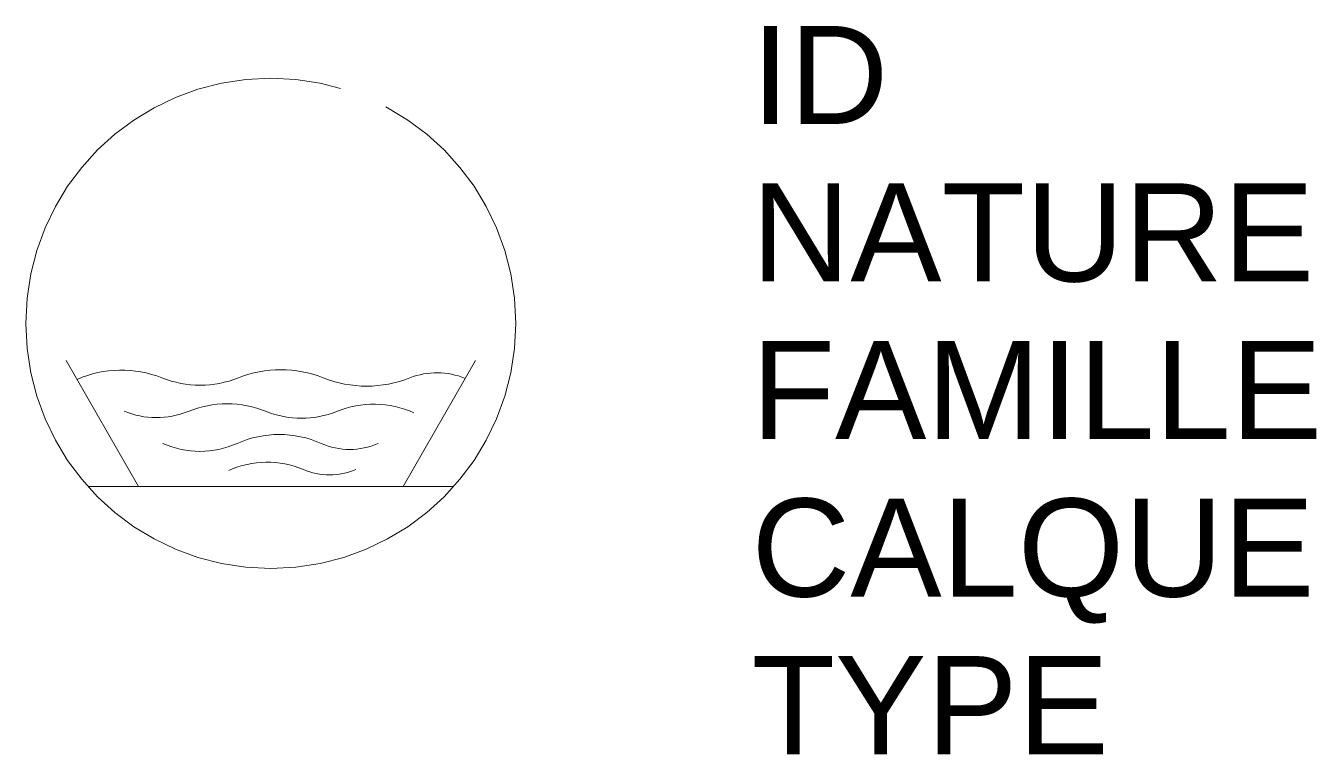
# Model space of a CAD drawing. Header units: metres. Extents: x -0.5 to 2.13, y -0.88 to 0.61.
import ezdxf

# ---------------------------------------------------------------- set-up
doc = ezdxf.new("R2010")
doc.units = ezdxf.units.M
doc.linetypes.add('Socle_Continu', pattern=[2.5, 2.5, 0])
doc.layers.add('EAUPO_SCI', color=140, linetype='Socle_Continu', lineweight=13)
doc.styles.get("Standard").update_dxf_attribs({"font": 'arial.ttf'})

msp = doc.modelspace()

# ---------------------------------------------------------------- linework, layer by layer
at = {"layer": 'EAUPO_SCI', "linetype": 'Socle_Continu'}
for p, q in [((-0.2699, -0.333), (-0.4174, -0.0756)), ((0.2699, -0.333), (0.4174, -0.0756)), ((-0.3729, -0.333), (0.3729, -0.333))]:
    msp.add_line(p, q, dxfattribs=at)
at = {"layer": 'EAUPO_SCI', "linetype": 'Socle_Continu', "flags": 128}
for points in [[(-0.3952, -0.1143, -0.200067), (-0.2221, -0.1112, 0.190854), (-0.0663, -0.1112, -0.190854), (0.1069, -0.1112, 0.190854), (0.2838, -0.1112, -0.196018), (0.3963, -0.1123, -2.252552)], [(-0.2994, -0.179, 0.198196), (-0.1689, -0.1797, -0.195204), (-0.0091, -0.1797, 0.195204), (0.1342, -0.1797, -0.204264), (0.2921, -0.1825, -2.806547)], [(-0.2204, -0.2449, 0.213356), (-0.0688, -0.2449, -0.213356), (0.1029, -0.2449, 0.213356), (0.2187, -0.2449, 936829890075.315186)], [(-0.0859, -0.2999, -0.207034), (0.0663, -0.298, 0.200728), (0.1733, -0.298, -12.149811)]]:
    msp.add_lwpolyline(points, format="xyb", dxfattribs=at)
at = {"layer": 'EAUPO_SCI', "linetype": 'Socle_Continu'}
msp.add_circle((0, 0), 0.5, dxfattribs=at)

# ---------------------------------------------------------------- texts
at = {"layer": 'EAUPO_SCI', "linetype": 'Socle_Continu', "flags": 9}
for tag, p, s in [('ID', (0.9807, 0.4066), 'AP_2002'), ('NATURE', (0.9807, 0.0854), 'Symbole réservoir'), ('FAMILLE', (0.9807, -0.2359), 'Eau potable'), ('CALQUE', (0.9807, -0.5572), 'EAUPO_SCI'), ('TYPE', (0.9807, -0.8785), 'NR')]:
    msp.add_attdef(tag, p, s, height=0.2, dxfattribs=at)

doc.saveas('drawing.dxf')
